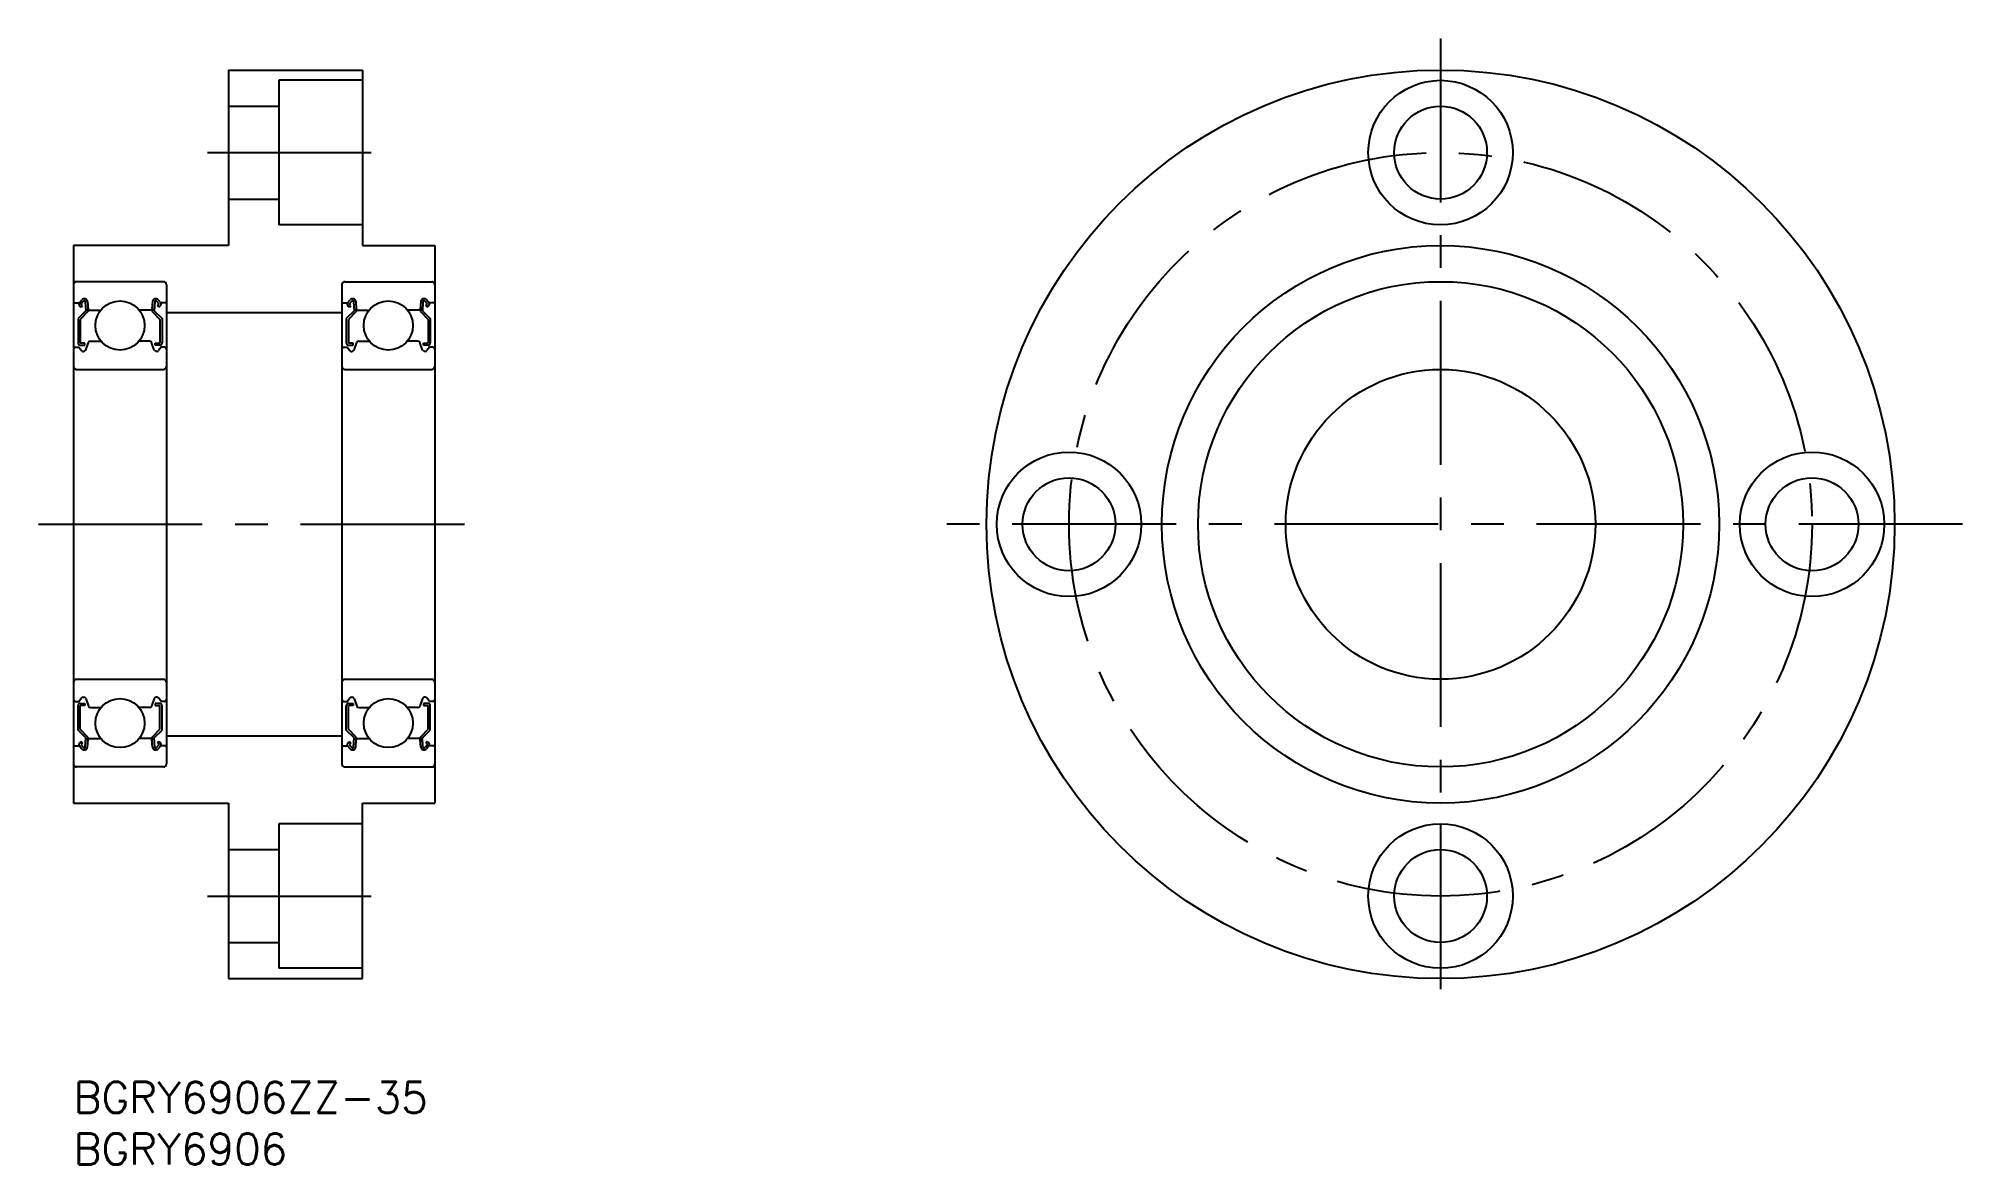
# Model space of a CAD drawing. Extents: x -3 to 183, y -8 to 101.
import ezdxf

# ---------------------------------------------------------------- set-up
doc = ezdxf.new("R2010")
doc.units = 0
doc.header["$LTSCALE"] = 0.5
doc.linetypes.add('CENTER', pattern=[50.8, 31.75, -6.35, 6.35, -6.35])
for name, color, linetype in [('MSM_CENTER', 1, 'CENTER'), ('MSM_CONTINUOUS', 7, 'CONTINUOUS'), ('MSM_PART_NUMBER', 7, 'CONTINUOUS')]:
    doc.layers.add(name, color=color, linetype=linetype)
doc.styles.get("Standard").update_dxf_attribs({"font": 'txt.shx', "height": 3, "bigfont": 'bigfont.shx'})

# ---------------------------------------------------------------- blocks, each defined once
blk = doc.blocks.new('*U7')
at = {"layer": 'MSM_PART_NUMBER'}
blk.add_text('BGRY6906ZZ-35', height=3, dxfattribs=at).set_placement((0, -3))
blk = doc.blocks.new('*U8')
at = {"layer": 'MSM_PART_NUMBER'}
blk.add_text('BGRY6906', height=3, dxfattribs=at).set_placement((0, -8))

msp = doc.modelspace()

# ---------------------------------------------------------------- linework, layer by layer
at = {"layer": 'MSM_CENTER'}
for p, q in [((132.46, 101.05), (132.46, 6.34)), ((12.97, 90), (30.05, 90)), ((-3.4, 54), (38.27, 54)), ((183.04, 54), (82.36, 54)), ((12.97, 18), (30.36, 18))]:
    msp.add_line(p, q, dxfattribs=at)
msp.add_circle((132.46, 54), 36, dxfattribs=at)
at = {"layer": 'MSM_CONTINUOUS'}
for p, q in [((15, 98), (15, 81)), ((15, 98), (28, 98)), ((19.9, 97), (19.9, 83)), ((28, 97), (19.9, 97)), ((28, 98), (28, 81)), ((15, 94.5), (19.9, 94.5)), ((15, 85.5), (19.9, 85.5)), ((28, 83), (19.9, 83)), ((15, 81), (0, 81)), ((0, 81), (0, 27)), ((28, 81), (35, 81)), ((35, 81), (35, 27)), ((8.7, 77.5), (0, 77.5)), ((9, 77.2), (9, 30.8)), ((26, 77.2), (26, 30.8)), ((26.3, 77.5), (35, 77.5)), ((0.1, 75.45), (0.56, 75.45)), ((1.18, 74.68), (0.43, 73.93)), ((0.56, 75.45), (0.81, 75.75)), ((0.74, 75.04), (0.58, 75.17)), ((1.38, 74.6), (0.63, 73.85)), ((0.71, 75.32), (0.96, 75.62)), ((0.87, 75.19), (0.71, 75.32)), ((0.74, 75.04), (0.87, 75.19)), ((1.14, 75.56), (1.18, 74.68)), ((1.34, 75.58), (1.4, 74.84)), ((1.38, 75.07), (1.38, 74.6)), ((1.5, 74.75), (2.65, 74.75)), ((7.5, 74.75), (6.35, 74.75)), ((7.66, 75.58), (7.6, 74.84)), ((7.62, 75.07), (7.62, 74.6)), ((7.62, 74.6), (8.37, 73.85)), ((7.86, 75.56), (7.82, 74.68)), ((7.82, 74.68), (8.57, 73.93)), ((8.29, 75.32), (8.04, 75.62)), ((8.13, 75.19), (8.29, 75.32)), ((8.26, 75.04), (8.13, 75.19)), ((8.44, 75.45), (8.19, 75.75)), ((8.26, 75.04), (8.42, 75.17)), ((8.9, 75.45), (8.44, 75.45)), ((26.1, 75.45), (26.56, 75.45)), ((27.18, 74.68), (26.43, 73.93)), ((26.56, 75.45), (26.81, 75.75)), ((26.74, 75.04), (26.58, 75.17)), ((27.38, 74.6), (26.63, 73.85)), ((26.71, 75.32), (26.96, 75.62)), ((26.87, 75.19), (26.71, 75.32)), ((26.74, 75.04), (26.87, 75.19)), ((27.14, 75.56), (27.18, 74.68)), ((27.34, 75.58), (27.4, 74.84)), ((27.38, 75.07), (27.38, 74.6)), ((27.5, 74.75), (28.65, 74.75)), ((33.5, 74.75), (32.35, 74.75)), ((33.66, 75.58), (33.6, 74.84)), ((33.62, 75.07), (33.62, 74.6)), ((33.62, 74.6), (34.37, 73.85)), ((33.86, 75.56), (33.82, 74.68)), ((33.82, 74.68), (34.57, 73.93)), ((34.29, 75.32), (34.04, 75.62)), ((34.13, 75.19), (34.29, 75.32)), ((34.26, 75.04), (34.13, 75.19)), ((34.44, 75.45), (34.19, 75.75)), ((34.26, 75.04), (34.42, 75.17)), ((34.9, 75.45), (34.44, 75.45)), ((0.43, 73.93), (0.43, 71.55)), ((0.63, 73.85), (0.63, 71.55)), ((8.37, 73.85), (8.37, 71.55)), ((8.57, 73.93), (8.57, 71.55)), ((9, 74.5), (26, 74.5)), ((26.43, 73.93), (26.43, 71.55)), ((26.63, 73.85), (26.63, 71.55)), ((34.37, 73.85), (34.37, 71.55)), ((34.57, 73.93), (34.57, 71.55)), ((0.2, 71.15), (0.5, 71.15)), ((0.5, 71.15), (0.78, 70.82)), ((1.08, 71.55), (0.63, 71.55)), ((0.63, 71.35), (1.08, 71.35)), ((1.08, 71.35), (1.08, 71.55)), ((1.18, 70.88), (1.45, 71.62)), ((1.64, 71.75), (2.65, 71.75)), ((7.36, 71.75), (6.35, 71.75)), ((7.82, 70.88), (7.55, 71.62)), ((7.92, 71.55), (8.37, 71.55)), ((7.92, 71.35), (7.92, 71.55)), ((8.37, 71.35), (7.92, 71.35)), ((8.5, 71.15), (8.22, 70.82)), ((8.8, 71.15), (8.5, 71.15)), ((26.2, 71.15), (26.5, 71.15)), ((26.5, 71.15), (26.78, 70.82)), ((27.08, 71.55), (26.63, 71.55)), ((26.63, 71.35), (27.08, 71.35)), ((27.08, 71.35), (27.08, 71.55)), ((27.18, 70.88), (27.45, 71.62)), ((27.64, 71.75), (28.65, 71.75)), ((33.36, 71.75), (32.35, 71.75)), ((33.82, 70.88), (33.55, 71.62)), ((33.92, 71.55), (34.37, 71.55)), ((33.92, 71.35), (33.92, 71.55)), ((34.37, 71.35), (33.92, 71.35)), ((34.5, 71.15), (34.22, 70.82)), ((34.8, 71.15), (34.5, 71.15)), ((0.3, 69), (8.7, 69)), ((0.93, 70.75), (0.99, 70.75)), ((8.07, 70.75), (8.01, 70.75)), ((26.3, 69), (34.7, 69)), ((26.93, 70.75), (26.99, 70.75)), ((34.07, 70.75), (34.01, 70.75)), ((0.3, 39), (8.7, 39)), ((26.3, 39), (34.7, 39)), ((0.2, 36.85), (0.5, 36.85)), ((0.43, 34.07), (0.43, 36.45)), ((0.5, 36.85), (0.78, 37.18)), ((0.63, 36.65), (1.08, 36.65)), ((0.63, 34.15), (0.63, 36.45)), ((1.08, 36.45), (0.63, 36.45)), ((0.93, 37.25), (0.99, 37.25)), ((1.08, 36.65), (1.08, 36.45)), ((1.18, 37.12), (1.45, 36.38)), ((1.64, 36.25), (2.65, 36.25)), ((1.89, 36.25), (1.89, 36.25)), ((7.36, 36.25), (6.35, 36.25)), ((7.82, 37.12), (7.55, 36.38)), ((7.92, 36.65), (7.92, 36.45)), ((8.37, 36.65), (7.92, 36.65)), ((7.92, 36.45), (8.37, 36.45)), ((8.07, 37.25), (8.01, 37.25)), ((8.5, 36.85), (8.22, 37.18)), ((8.37, 34.15), (8.37, 36.45)), ((8.8, 36.85), (8.5, 36.85)), ((8.57, 34.07), (8.57, 36.45)), ((26.2, 36.85), (26.5, 36.85)), ((26.43, 34.07), (26.43, 36.45)), ((26.5, 36.85), (26.78, 37.18)), ((26.63, 36.65), (27.08, 36.65)), ((26.63, 34.15), (26.63, 36.45)), ((27.08, 36.45), (26.63, 36.45)), ((26.93, 37.25), (26.99, 37.25)), ((27.08, 36.65), (27.08, 36.45)), ((27.18, 37.12), (27.45, 36.38)), ((27.64, 36.25), (28.65, 36.25)), ((27.89, 36.25), (27.89, 36.25)), ((33.36, 36.25), (32.35, 36.25)), ((33.82, 37.12), (33.55, 36.38)), ((33.92, 36.65), (33.92, 36.45)), ((34.37, 36.65), (33.92, 36.65)), ((33.92, 36.45), (34.37, 36.45)), ((34.07, 37.25), (34.01, 37.25)), ((34.5, 36.85), (34.22, 37.18)), ((34.37, 34.15), (34.37, 36.45)), ((34.8, 36.85), (34.5, 36.85)), ((34.57, 34.07), (34.57, 36.45)), ((1.18, 33.32), (0.43, 34.07)), ((1.38, 33.4), (0.63, 34.15)), ((7.62, 33.4), (8.37, 34.15)), ((7.82, 33.32), (8.57, 34.07)), ((27.18, 33.32), (26.43, 34.07)), ((27.38, 33.4), (26.63, 34.15)), ((33.62, 33.4), (34.37, 34.15)), ((33.82, 33.32), (34.57, 34.07)), ((0.1, 32.55), (0.56, 32.55)), ((0.56, 32.55), (0.81, 32.25)), ((0.74, 32.96), (0.58, 32.83)), ((0.87, 32.81), (0.71, 32.68)), ((0.71, 32.68), (0.96, 32.38)), ((0.74, 32.96), (0.87, 32.81)), ((1.14, 32.44), (1.18, 33.32)), ((1.34, 32.42), (1.4, 33.16)), ((1.38, 32.93), (1.38, 33.4)), ((1.5, 33.25), (2.65, 33.25)), ((7.5, 33.25), (6.35, 33.25)), ((7.66, 32.42), (7.6, 33.16)), ((7.62, 32.93), (7.62, 33.4)), ((7.86, 32.44), (7.82, 33.32)), ((8.29, 32.68), (8.04, 32.38)), ((8.26, 32.96), (8.13, 32.81)), ((8.13, 32.81), (8.29, 32.68)), ((8.44, 32.55), (8.19, 32.25)), ((8.26, 32.96), (8.42, 32.83)), ((8.9, 32.55), (8.44, 32.55)), ((9, 33.5), (26, 33.5)), ((26.1, 32.55), (26.56, 32.55)), ((26.56, 32.55), (26.81, 32.25)), ((26.74, 32.96), (26.58, 32.83)), ((26.87, 32.81), (26.71, 32.68)), ((26.71, 32.68), (26.96, 32.38)), ((26.74, 32.96), (26.87, 32.81)), ((27.14, 32.44), (27.18, 33.32)), ((27.34, 32.42), (27.4, 33.16)), ((27.38, 32.93), (27.38, 33.4)), ((27.5, 33.25), (28.65, 33.25)), ((33.5, 33.25), (32.35, 33.25)), ((33.66, 32.42), (33.6, 33.16)), ((33.62, 32.93), (33.62, 33.4)), ((33.86, 32.44), (33.82, 33.32)), ((34.29, 32.68), (34.04, 32.38)), ((34.26, 32.96), (34.13, 32.81)), ((34.13, 32.81), (34.29, 32.68)), ((34.44, 32.55), (34.19, 32.25)), ((34.26, 32.96), (34.42, 32.83)), ((34.9, 32.55), (34.44, 32.55)), ((8.7, 30.5), (0, 30.5)), ((26.3, 30.5), (35, 30.5)), ((0, 27), (15, 27)), ((15, 27), (15, 10)), ((28, 10), (28, 27)), ((28, 27), (35, 27)), ((28, 25), (19.9, 25)), ((19.9, 25), (19.9, 11)), ((15, 22.5), (19.9, 22.5)), ((15, 13.5), (19.9, 13.5)), ((15, 10), (28, 10)), ((28, 11), (19.9, 11))]:
    msp.add_line(p, q, dxfattribs=at)
for centre, radius in [((132.46, 54), 44), ((132.46, 90), 7), ((132.46, 90), 4.5), ((132.46, 54), 27), ((132.46, 54), 23.5), ((4.5, 73.25), 2.38), ((30.5, 73.25), 2.38), ((132.46, 54), 15), ((96.46, 54), 7), ((168.46, 54), 7), ((96.46, 54), 4.5), ((168.46, 54), 4.5), ((4.5, 34.75), 2.38), ((30.5, 34.75), 2.38), ((132.46, 18), 7), ((132.46, 18), 4.5)]:
    msp.add_circle(centre, radius, dxfattribs=at)
for centre, radius, start, end in [((0.3, 77.2), 0.3, 90, 180), ((8.7, 77.2), 0.3, 0, 90), ((26.3, 77.2), 0.3, 90, 180), ((34.7, 77.2), 0.3, 0, 90), ((0.1, 75.55), 0.1, 180, 270), ((0.71, 75.32), 0.2, 140.001, 230.0841), ((1.04, 75.55), 0.3, 4.9967, 140.001), ((1.04, 75.56), 0.1, 2.8198, 140), ((1.5, 74.85), 0.1, 184.9967, 270.0005), ((7.5, 74.85), 0.1, 269.9995, 355.0033), ((7.96, 75.55), 0.3, 39.999, 175.0033), ((7.96, 75.56), 0.1, 40, 177.1802), ((8.29, 75.32), 0.2, 309.9159, 39.999), ((8.9, 75.55), 0.1, 270, 0), ((26.1, 75.55), 0.1, 180, 270), ((26.71, 75.32), 0.2, 140.001, 230.0841), ((27.04, 75.55), 0.3, 4.9967, 140.001), ((27.04, 75.56), 0.1, 2.8198, 140), ((27.5, 74.85), 0.1, 184.9967, 270.0005), ((33.5, 74.85), 0.1, 269.9995, 355.0033), ((33.96, 75.55), 0.3, 39.999, 175.0033), ((33.96, 75.56), 0.1, 40, 177.1802), ((34.29, 75.32), 0.2, 309.9159, 39.999), ((34.9, 75.55), 0.1, 270, 0), ((0.2, 70.95), 0.2, 90, 180), ((0.63, 71.55), 0.2, 180, 270), ((0.99, 70.95), 0.2, 270, 339.9921), ((1.64, 71.55), 0.2, 90, 159.9921), ((7.36, 71.55), 0.2, 20.0079, 90), ((8.01, 70.95), 0.2, 200.0079, 270), ((8.37, 71.55), 0.2, 270, 0), ((8.8, 70.95), 0.2, 0, 90), ((26.2, 70.95), 0.2, 90, 180), ((26.63, 71.55), 0.2, 180, 270), ((26.99, 70.95), 0.2, 270, 339.9921), ((27.64, 71.55), 0.2, 90, 159.9921), ((33.36, 71.55), 0.2, 20.0079, 90), ((34.01, 70.95), 0.2, 200.0079, 270), ((34.37, 71.55), 0.2, 270, 0), ((34.8, 70.95), 0.2, 0, 90), ((0.3, 69.3), 0.3, 180, 270), ((0.93, 70.95), 0.2, 219.9936, 270), ((8.07, 70.95), 0.2, 270, 320.0064), ((8.7, 69.3), 0.3, 270, 0), ((26.3, 69.3), 0.3, 180, 270), ((26.93, 70.95), 0.2, 219.9936, 270), ((34.07, 70.95), 0.2, 270, 320.0064), ((34.7, 69.3), 0.3, 270, 0), ((0.3, 38.7), 0.3, 90, 180), ((8.7, 38.7), 0.3, 0, 90), ((26.3, 38.7), 0.3, 90, 180), ((34.7, 38.7), 0.3, 0, 90), ((0.2, 37.05), 0.2, 180, 270), ((0.63, 36.45), 0.2, 90, 180), ((0.93, 37.05), 0.2, 90, 140.0064), ((0.99, 37.05), 0.2, 20.0079, 90), ((1.64, 36.45), 0.2, 200.0079, 270), ((7.36, 36.45), 0.2, 270, 339.9921), ((8.01, 37.05), 0.2, 90, 159.9921), ((8.07, 37.05), 0.2, 39.9936, 90), ((8.37, 36.45), 0.2, 0, 90), ((8.8, 37.05), 0.2, 270, 0), ((26.2, 37.05), 0.2, 180, 270), ((26.63, 36.45), 0.2, 90, 180), ((26.93, 37.05), 0.2, 90, 140.0064), ((26.99, 37.05), 0.2, 20.0079, 90), ((27.64, 36.45), 0.2, 200.0079, 270), ((33.36, 36.45), 0.2, 270, 339.9921), ((34.01, 37.05), 0.2, 90, 159.9921), ((34.07, 37.05), 0.2, 39.9936, 90), ((34.37, 36.45), 0.2, 0, 90), ((34.8, 37.05), 0.2, 270, 0), ((0.1, 32.45), 0.1, 90, 180), ((0.71, 32.68), 0.2, 129.9159, 219.999), ((1.04, 32.45), 0.3, 219.999, 355.0033), ((1.04, 32.44), 0.1, 220, 357.1802), ((1.5, 33.15), 0.1, 89.9995, 175.0033), ((7.5, 33.15), 0.1, 4.9967, 90.0005), ((7.96, 32.45), 0.3, 184.9967, 320.001), ((7.96, 32.44), 0.1, 182.8198, 320), ((8.29, 32.68), 0.2, 320.001, 50.0841), ((8.9, 32.45), 0.1, 0, 90), ((26.1, 32.45), 0.1, 90, 180), ((26.71, 32.68), 0.2, 129.9159, 219.999), ((27.04, 32.45), 0.3, 219.999, 355.0033), ((27.04, 32.44), 0.1, 220, 357.1802), ((27.5, 33.15), 0.1, 89.9995, 175.0033), ((33.5, 33.15), 0.1, 4.9967, 90.0005), ((33.96, 32.45), 0.3, 184.9967, 320.001), ((33.96, 32.44), 0.1, 182.8198, 320), ((34.29, 32.68), 0.2, 320.001, 50.0841), ((34.9, 32.45), 0.1, 0, 90), ((0.3, 30.8), 0.3, 180, 270), ((8.7, 30.8), 0.3, 270, 0), ((26.3, 30.8), 0.3, 180, 270), ((34.7, 30.8), 0.3, 270, 0)]:
    msp.add_arc(centre, radius, start, end, dxfattribs=at)

# ---------------------------------------------------------------- block references
for name in ['*U7', '*U8']:
    msp.add_blockref(name, (0, 0), dxfattribs=at)

doc.saveas('drawing.dxf')
